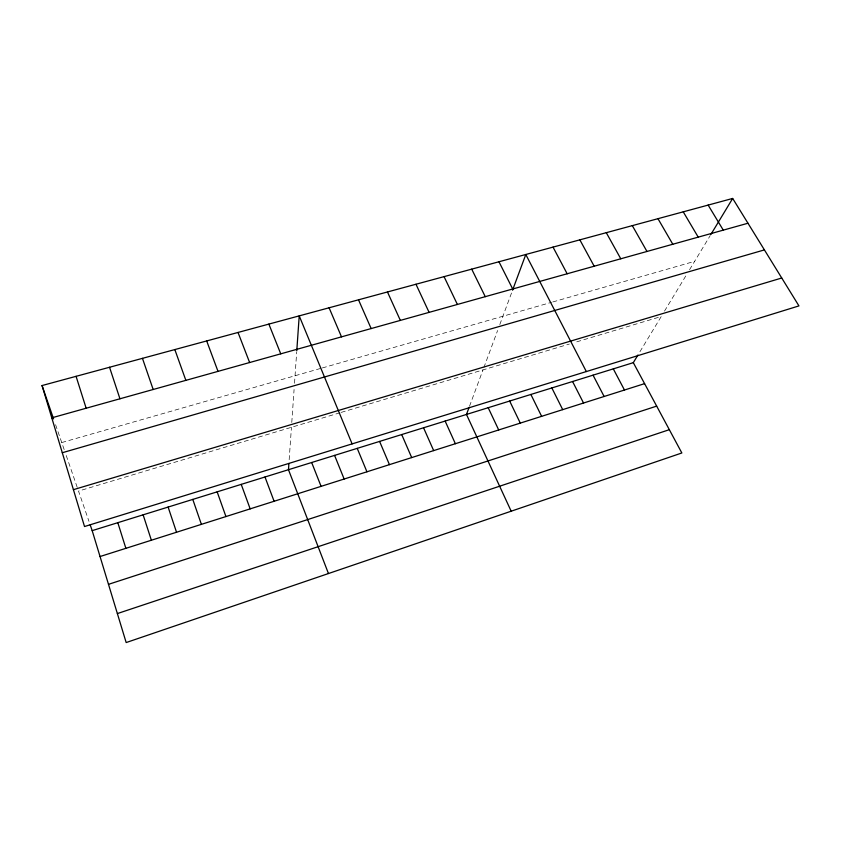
<?xml version="1.0" encoding="UTF-8"?>
<svg xmlns="http://www.w3.org/2000/svg" width="841" height="841" viewBox="0 0 841 841"><rect width="100%" height="100%" fill="white"/><g stroke="black" fill="none" stroke-linecap="round" stroke-linejoin="round"><path stroke-width="0.63" stroke-dasharray="4.21 3.15" d="M289.167 459.712L291.438 427.291M291.774 422.476L294.077 389.499M294.518 383.254L296.694 352.064M469.509 406.266L482.986 369.914M483.838 367.622L497.609 330.502M499.806 324.563L512.127 291.354M639.927 351.727L661.226 316.521L574.361 342.55M664.506 311.107L687.034 273.882M689.567 269.698L710.203 235.585M339.964 412.763L78.518 491.081L88.978 521.346M341.194 412.395L569.378 344.032M61.75 442.555L321.083 368.295M322.324 367.948L551.58 302.297M552.821 301.951L694.624 261.341M55.58 424.705L64.2 449.641M66.239 455.538L77.729 488.821"/><path stroke-width="1.26" d="M288.915 463.454L288.474 469.709L328.453 573.541M296.778 350.855L299.217 315.88L352.106 443.89M469.078 407.433L466.471 414.445L511.181 511.202M512.558 290.198L525.804 254.497L586.335 371.564M90.176 524.826L92.184 530.639L633.315 362.66L637.941 355.007M710.876 234.492L732.679 198.444L798.95 305.903L84.521 526.529L42.05 385.546L732.679 198.444M117.362 613.573L669.331 429.677M108.489 584.337L656.663 406.119M100.047 556.532L644.584 383.643M73.409 489.672L781.741 278.003M62.287 452.731L764.416 249.903M51.774 417.84L747.975 223.233M708.143 205.088L723.281 230.14M683.239 211.837L698.219 237.141M657.967 218.681L672.789 244.247M632.316 225.63L646.981 251.47M606.287 232.684L620.774 258.786M579.859 239.843L594.177 266.229M633.315 362.66L681.851 452.973L126.171 642.556L92.184 530.639M553.031 247.117L567.16 273.777M613.299 368.873L624.474 390.035M593.052 375.16L604.122 396.489M572.574 381.52L583.538 403.028M498.965 261.761L512.705 288.999M551.843 387.943L562.703 409.641M471.717 269.141L485.257 296.673M530.881 394.461L541.625 416.337M509.667 401.041L520.285 423.107M444.059 276.636L457.388 304.463M488.2 407.706L498.702 429.961M415.98 284.247L429.089 312.368M387.47 291.974L400.348 320.41M445.131 421.078L455.38 443.712M423.549 427.775L433.672 450.608M358.508 299.817L371.154 328.568M401.704 434.555L411.691 457.588M329.094 307.785L341.499 336.852M379.596 441.42L389.446 464.653M357.225 448.358L366.939 471.801M334.581 455.391L344.148 479.034M268.868 324.1L280.747 353.84M311.675 462.508L321.083 486.35M238.024 332.458L249.63 362.534M264.989 476.994L274.103 501.278M206.686 340.952L218.008 371.375M241.22 484.374L250.166 508.868M174.833 349.572L185.861 380.363M217.157 491.848L225.935 516.563M192.789 499.407L201.388 524.353M42.05 385.546L53.582 418.923M142.455 358.35L153.178 389.499M168.116 507.07L176.536 532.248M109.54 367.265L119.948 398.792M143.128 514.829L151.369 540.237M76.079 376.326L86.15 408.232M117.814 522.682L125.877 548.332"/></g></svg>
